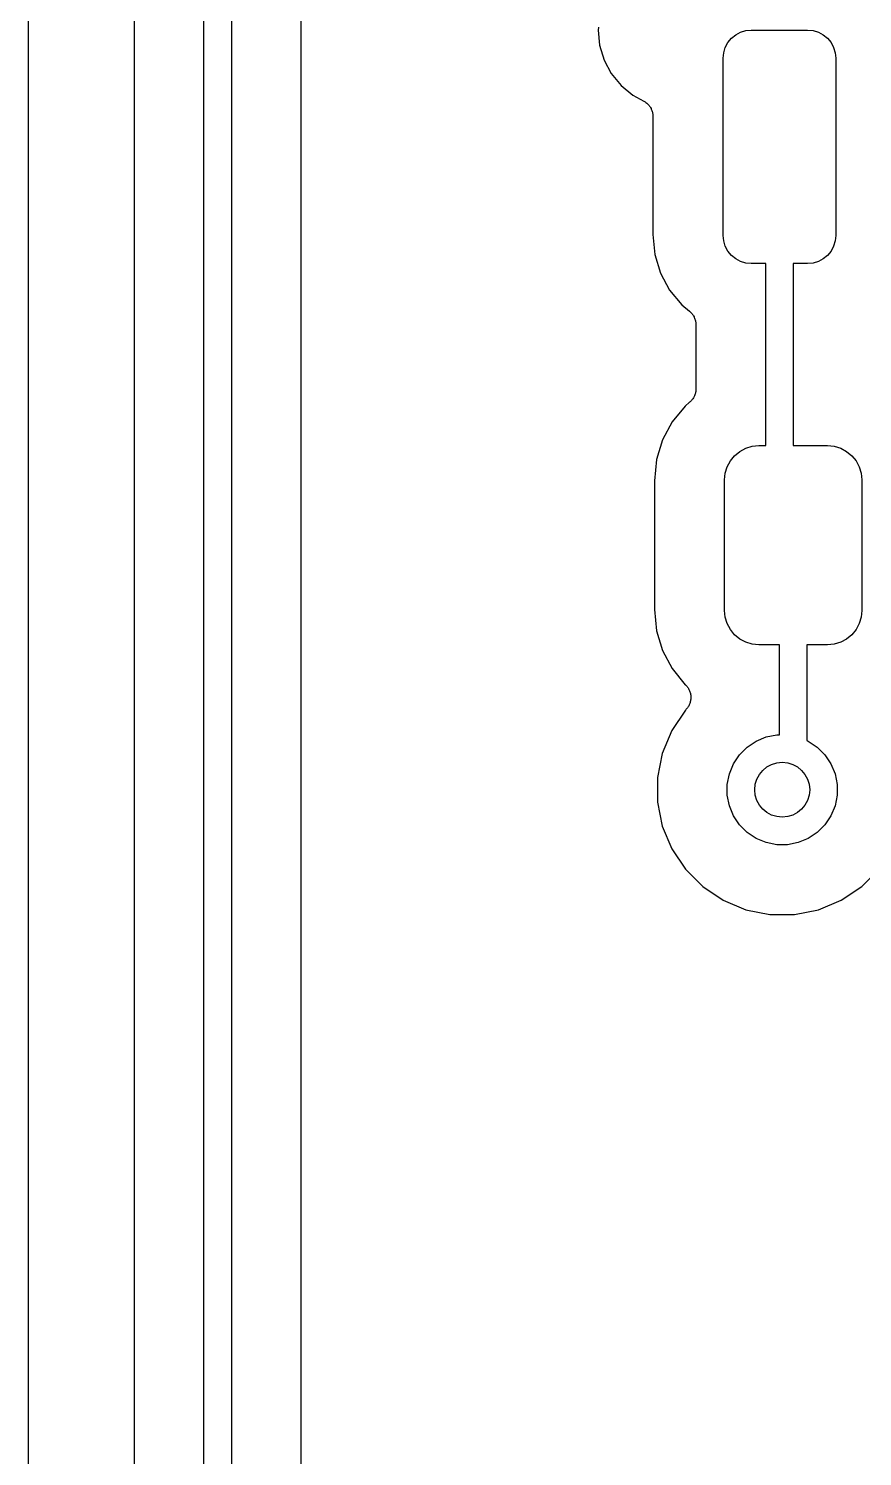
# Model space of a CAD drawing. Extents: x 2.15 to 10.02, y -5.18 to -1.32.
# Drawn here: x 2.147 to 2.386, y -2.3418 to -1.9326 of the extents above; entities that cross this region are included whole.
import ezdxf

# ---------------------------------------------------------------- set-up
doc = ezdxf.new("R2010")
doc.units = 0
doc.header["$MEASUREMENT"] = 0
doc.layers.add('BLACK', color=7, linetype='CONTINUOUS')

msp = doc.modelspace()

# ---------------------------------------------------------------- linework, layer by layer
at = {"layer": 'BLACK', "linetype": 'CONTINUOUS'}
for p, q in [((2.14697, -3.46208), (2.14697, -1.52349)), ((2.19724, -3.4815), (2.19724, -1.85775)), ((2.17724, -1.85898), (2.17724, -3.45638)), ((2.20512, -1.85919), (2.20512, -3.4815)), ((2.22512, -3.45638), (2.22512, -1.91019)), ((2.31029, -1.93222), (2.31021, -1.93307)), ((2.31021, -1.93307), (2.31064, -1.93745)), ((2.34742, -1.93666), (2.34843, -1.93543)), ((2.34843, -1.93543), (2.34965, -1.93443)), ((2.34965, -1.93443), (2.35105, -1.93369)), ((2.35105, -1.93369), (2.35256, -1.93323)), ((2.35256, -1.93323), (2.35413, -1.93307)), ((2.35413, -1.93307), (2.37028, -1.93307)), ((2.37028, -1.93307), (2.37185, -1.93323)), ((2.37185, -1.93323), (2.37336, -1.93369)), ((2.37336, -1.93369), (2.37476, -1.93443)), ((2.37476, -1.93443), (2.37598, -1.93543)), ((2.37598, -1.93543), (2.37699, -1.93666)), ((2.31064, -1.93745), (2.31192, -1.94167)), ((2.34606, -1.94114), (2.34622, -1.93957)), ((2.34622, -1.93957), (2.34668, -1.93805)), ((2.34668, -1.93805), (2.34742, -1.93666)), ((2.37699, -1.93666), (2.37773, -1.93805)), ((2.37773, -1.93805), (2.37819, -1.93957)), ((2.37819, -1.93957), (2.37835, -1.94114)), ((2.31192, -1.94167), (2.31399, -1.94555)), ((2.34606, -1.99193), (2.34606, -1.94114)), ((2.37835, -1.94114), (2.37835, -1.99193)), ((2.31399, -1.94555), (2.31679, -1.94896)), ((2.31679, -1.94896), (2.32019, -1.95175)), ((2.32019, -1.95175), (2.3233, -1.95341)), ((2.3233, -1.95341), (2.32336, -1.95345)), ((2.32336, -1.95345), (2.32354, -1.95357)), ((2.32354, -1.95357), (2.32374, -1.95368)), ((2.32374, -1.95368), (2.32394, -1.95385)), ((2.32394, -1.95385), (2.32416, -1.954)), ((2.32416, -1.954), (2.32432, -1.95416)), ((2.32432, -1.95416), (2.32449, -1.9543)), ((2.32449, -1.9543), (2.32466, -1.95451)), ((2.32466, -1.95451), (2.32485, -1.9547)), ((2.32485, -1.9547), (2.32497, -1.95489)), ((2.32497, -1.95489), (2.32511, -1.95506)), ((2.32511, -1.95506), (2.32523, -1.95529)), ((2.32523, -1.95529), (2.32538, -1.95552)), ((2.32538, -1.95552), (2.32546, -1.95572)), ((2.32546, -1.95572), (2.32556, -1.95592)), ((2.32556, -1.95592), (2.32564, -1.95617)), ((2.32564, -1.95617), (2.32574, -1.95642)), ((2.32574, -1.95642), (2.32578, -1.95664)), ((2.32578, -1.95664), (2.32585, -1.95685)), ((2.32585, -1.95685), (2.32587, -1.95712)), ((2.32587, -1.95712), (2.32592, -1.95738)), ((2.32592, -1.95738), (2.32592, -1.9576)), ((2.32592, -1.9576), (2.32594, -1.95782)), ((2.32594, -1.95782), (2.32594, -1.99168)), ((2.32594, -1.99168), (2.32651, -1.99742)), ((2.34622, -1.9935), (2.34606, -1.99193)), ((2.37835, -1.99193), (2.37819, -1.9935)), ((2.34668, -1.99502), (2.34622, -1.9935)), ((2.34742, -1.99641), (2.34668, -1.99502)), ((2.34843, -1.99764), (2.34742, -1.99641)), ((2.37699, -1.99641), (2.37598, -1.99764)), ((2.37773, -1.99502), (2.37699, -1.99641)), ((2.37819, -1.9935), (2.37773, -1.99502)), ((2.32651, -1.99742), (2.32811, -2.00271)), ((2.34965, -1.99864), (2.34843, -1.99764)), ((2.35105, -1.99939), (2.34965, -1.99864)), ((2.35256, -1.99984), (2.35105, -1.99939)), ((2.35413, -2), (2.35256, -1.99984)), ((2.35827, -2), (2.35413, -2)), ((2.35827, -2.05217), (2.35827, -2)), ((2.37028, -2), (2.36614, -2)), ((2.36614, -2), (2.36614, -2.05217)), ((2.37185, -1.99984), (2.37028, -2)), ((2.37336, -1.99939), (2.37185, -1.99984)), ((2.37476, -1.99864), (2.37336, -1.99939)), ((2.37598, -1.99764), (2.37476, -1.99864)), ((2.32811, -2.00271), (2.33071, -2.00758)), ((2.33071, -2.00758), (2.33422, -2.01185)), ((2.33422, -2.01185), (2.33644, -2.01367)), ((2.33644, -2.01367), (2.33649, -2.01372)), ((2.33649, -2.01372), (2.33665, -2.01387)), ((2.33665, -2.01387), (2.33682, -2.01401)), ((2.33682, -2.01401), (2.33699, -2.01422)), ((2.33699, -2.01422), (2.33717, -2.01442)), ((2.33717, -2.01442), (2.33729, -2.0146)), ((2.33729, -2.0146), (2.33743, -2.01477)), ((2.33743, -2.01477), (2.33756, -2.01501)), ((2.33756, -2.01501), (2.33771, -2.01523)), ((2.33771, -2.01523), (2.33779, -2.01544)), ((2.33779, -2.01544), (2.33789, -2.01563)), ((2.33789, -2.01563), (2.33797, -2.01589)), ((2.33797, -2.01589), (2.33807, -2.01614)), ((2.33807, -2.01614), (2.33811, -2.01636)), ((2.33811, -2.01636), (2.33817, -2.01657)), ((2.33817, -2.01657), (2.3382, -2.01683)), ((2.3382, -2.01683), (2.33825, -2.0171)), ((2.33825, -2.0171), (2.33825, -2.01732)), ((2.33825, -2.01732), (2.33827, -2.01754)), ((2.33827, -2.01754), (2.33827, -2.0359)), ((2.33794, -2.03761), (2.33786, -2.03787)), ((2.33805, -2.03736), (2.33794, -2.03761)), ((2.33809, -2.03715), (2.33805, -2.03736)), ((2.33816, -2.03694), (2.33809, -2.03715)), ((2.33819, -2.03667), (2.33816, -2.03694)), ((2.33824, -2.0364), (2.33819, -2.03667)), ((2.33827, -2.03597), (2.33824, -2.03619)), ((2.33824, -2.03619), (2.33824, -2.0364)), ((2.33827, -2.0359), (2.33827, -2.03597)), ((2.33513, -2.04084), (2.33141, -2.04537)), ((2.33644, -2.03976), (2.33513, -2.04084)), ((2.33659, -2.03961), (2.33644, -2.03976)), ((2.33677, -2.03947), (2.33659, -2.03961)), ((2.33694, -2.03926), (2.33677, -2.03947)), ((2.33713, -2.03907), (2.33694, -2.03926)), ((2.33725, -2.03889), (2.33713, -2.03907)), ((2.33739, -2.03872), (2.33725, -2.03889)), ((2.33752, -2.03849), (2.33739, -2.03872)), ((2.33767, -2.03826), (2.33752, -2.03849)), ((2.33776, -2.03806), (2.33767, -2.03826)), ((2.33786, -2.03787), (2.33776, -2.03806)), ((2.33141, -2.04537), (2.32864, -2.05055)), ((2.32864, -2.05055), (2.32694, -2.05617)), ((2.34934, -2.05505), (2.35083, -2.05382)), ((2.35083, -2.05382), (2.35253, -2.05291)), ((2.35253, -2.05291), (2.35438, -2.05235)), ((2.35438, -2.05235), (2.3563, -2.05217)), ((2.3563, -2.05217), (2.35827, -2.05217)), ((2.36614, -2.05217), (2.37598, -2.05217)), ((2.37598, -2.05217), (2.3779, -2.05235)), ((2.3779, -2.05235), (2.37975, -2.05291)), ((2.37975, -2.05291), (2.38145, -2.05382)), ((2.38145, -2.05382), (2.38294, -2.05505)), ((2.32694, -2.05617), (2.32634, -2.06225)), ((2.34665, -2.06009), (2.34721, -2.05824)), ((2.34721, -2.05824), (2.34812, -2.05654)), ((2.34812, -2.05654), (2.34934, -2.05505)), ((2.38294, -2.05505), (2.38417, -2.05654)), ((2.38417, -2.05654), (2.38508, -2.05824)), ((2.38508, -2.05824), (2.38564, -2.06009)), ((2.32634, -2.06225), (2.32634, -2.09916)), ((2.34646, -2.06201), (2.34665, -2.06009)), ((2.34646, -2.09941), (2.34646, -2.06201)), ((2.38564, -2.06009), (2.38583, -2.06201)), ((2.38583, -2.06201), (2.38583, -2.09941)), ((2.32634, -2.09916), (2.32694, -2.10525)), ((2.34665, -2.10133), (2.34646, -2.09941)), ((2.34721, -2.10318), (2.34665, -2.10133)), ((2.34812, -2.10488), (2.34721, -2.10318)), ((2.38508, -2.10318), (2.38417, -2.10488)), ((2.38564, -2.10133), (2.38508, -2.10318)), ((2.38583, -2.09941), (2.38564, -2.10133)), ((2.32694, -2.10525), (2.32864, -2.11087)), ((2.34934, -2.10637), (2.34812, -2.10488)), ((2.35083, -2.10759), (2.34934, -2.10637)), ((2.38294, -2.10637), (2.38145, -2.10759)), ((2.38417, -2.10488), (2.38294, -2.10637)), ((2.32864, -2.11087), (2.33141, -2.11604)), ((2.35253, -2.1085), (2.35083, -2.10759)), ((2.35438, -2.10906), (2.35253, -2.1085)), ((2.3563, -2.10925), (2.35438, -2.10906)), ((2.3622, -2.10925), (2.3563, -2.10925)), ((2.3622, -2.13504), (2.3622, -2.10925)), ((2.37598, -2.10925), (2.37008, -2.10925)), ((2.37008, -2.10925), (2.37008, -2.13668)), ((2.3779, -2.10906), (2.37598, -2.10925)), ((2.37975, -2.1085), (2.3779, -2.10906)), ((2.38145, -2.10759), (2.37975, -2.1085)), ((2.33141, -2.11604), (2.33521, -2.12068)), ((2.33521, -2.12068), (2.33538, -2.12082)), ((2.33538, -2.12082), (2.33554, -2.12102)), ((2.33554, -2.12102), (2.33573, -2.12121)), ((2.33573, -2.12121), (2.33585, -2.1214)), ((2.33585, -2.1214), (2.33599, -2.12158)), ((2.33599, -2.12158), (2.33612, -2.12181)), ((2.33612, -2.12181), (2.33626, -2.12203)), ((2.33626, -2.12203), (2.33634, -2.12224)), ((2.33634, -2.12224), (2.33645, -2.12244)), ((2.33645, -2.12244), (2.33652, -2.12269)), ((2.33652, -2.12269), (2.33662, -2.12294)), ((2.33662, -2.12294), (2.33666, -2.12316)), ((2.33666, -2.12316), (2.33673, -2.12338)), ((2.33673, -2.12338), (2.33675, -2.12364)), ((2.33675, -2.12364), (2.3368, -2.1239)), ((2.3355, -2.12769), (2.33536, -2.12787)), ((2.33566, -2.12753), (2.3355, -2.12769)), ((2.33581, -2.12732), (2.33566, -2.12753)), ((2.33598, -2.12711), (2.33581, -2.12732)), ((2.33608, -2.12691), (2.33598, -2.12711)), ((2.33621, -2.12672), (2.33608, -2.12691)), ((2.33631, -2.12648), (2.33621, -2.12672)), ((2.33644, -2.12625), (2.33631, -2.12648)), ((2.3365, -2.12604), (2.33644, -2.12625)), ((2.33659, -2.12583), (2.3365, -2.12604)), ((2.33665, -2.12557), (2.33659, -2.12583)), ((2.33672, -2.12532), (2.33665, -2.12557)), ((2.33674, -2.12509), (2.33672, -2.12532)), ((2.33679, -2.12487), (2.33674, -2.12509)), ((2.33682, -2.12435), (2.33679, -2.12461)), ((2.33679, -2.12461), (2.33679, -2.12487)), ((2.3368, -2.1239), (2.3368, -2.12412)), ((2.3368, -2.12412), (2.33682, -2.12435)), ((2.33522, -2.128), (2.33131, -2.13385)), ((2.33536, -2.12787), (2.33522, -2.128)), ((2.33131, -2.13385), (2.32862, -2.14036)), ((2.35553, -2.13683), (2.3584, -2.13564)), ((2.3584, -2.13564), (2.36144, -2.13504)), ((2.36144, -2.13504), (2.3622, -2.13504)), ((2.35076, -2.14075), (2.35295, -2.13856)), ((2.35295, -2.13856), (2.35553, -2.13683)), ((2.37008, -2.13668), (2.37045, -2.13683)), ((2.37045, -2.13683), (2.37303, -2.13856)), ((2.37303, -2.13856), (2.37522, -2.14075)), ((2.32862, -2.14036), (2.32724, -2.14727)), ((2.34785, -2.14619), (2.34904, -2.14333)), ((2.34904, -2.14333), (2.35076, -2.14075)), ((2.37522, -2.14075), (2.37695, -2.14333)), ((2.37695, -2.14333), (2.37813, -2.14619)), ((2.32724, -2.14727), (2.32724, -2.15431)), ((2.34724, -2.14924), (2.34785, -2.14619)), ((2.37813, -2.14619), (2.37874, -2.14924)), ((2.34724, -2.15234), (2.34724, -2.14924)), ((2.34785, -2.15538), (2.34724, -2.15234)), ((2.37874, -2.15234), (2.37813, -2.15538)), ((2.37874, -2.14924), (2.37874, -2.15234)), ((2.32724, -2.15431), (2.32862, -2.16121)), ((2.34904, -2.15825), (2.34785, -2.15538)), ((2.37813, -2.15538), (2.37695, -2.15825)), ((2.35076, -2.16083), (2.34904, -2.15825)), ((2.37695, -2.15825), (2.37522, -2.16083)), ((2.32862, -2.16121), (2.33131, -2.16772)), ((2.35295, -2.16302), (2.35076, -2.16083)), ((2.35553, -2.16474), (2.35295, -2.16302)), ((2.37303, -2.16302), (2.37045, -2.16474)), ((2.37522, -2.16083), (2.37303, -2.16302)), ((2.33131, -2.16772), (2.33522, -2.17358)), ((2.3584, -2.16593), (2.35553, -2.16474)), ((2.36144, -2.16654), (2.3584, -2.16593)), ((2.36454, -2.16654), (2.36144, -2.16654)), ((2.36759, -2.16593), (2.36454, -2.16654)), ((2.37045, -2.16474), (2.36759, -2.16593)), ((2.33522, -2.17358), (2.3402, -2.17855)), ((2.38578, -2.17855), (2.39076, -2.17358)), ((2.3402, -2.17855), (2.34606, -2.18247)), ((2.37993, -2.18247), (2.38578, -2.17855)), ((2.34606, -2.18247), (2.35256, -2.18516)), ((2.37342, -2.18516), (2.37993, -2.18247)), ((2.35256, -2.18516), (2.35947, -2.18654)), ((2.35947, -2.18654), (2.36651, -2.18654)), ((2.36651, -2.18654), (2.37342, -2.18516))]:
    msp.add_line(p, q, dxfattribs=at)
at = {"layer": 'BLACK'}
msp.add_circle((2.36299, -2.15079), 0.00787, dxfattribs=at)

doc.saveas('drawing.dxf')
